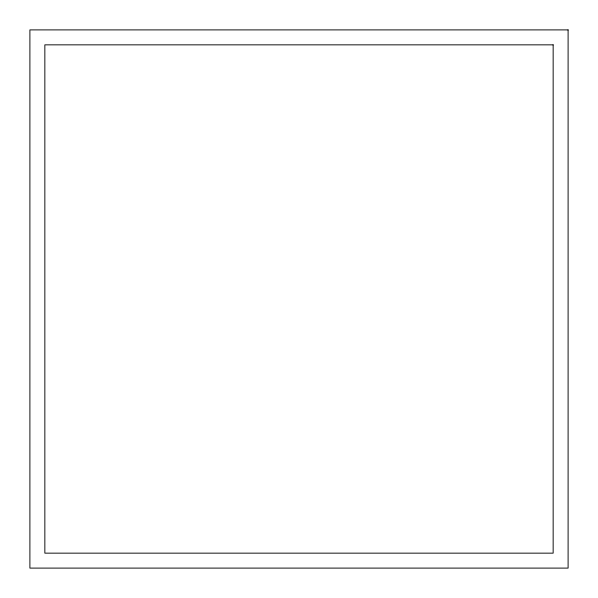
<?xml version="1.0" encoding="UTF-8"?>
<svg xmlns="http://www.w3.org/2000/svg" width="598" height="598" viewBox="0 0 598 598"><rect width="100%" height="100%" fill="white"/><g stroke="black" fill="none" stroke-linecap="round" stroke-linejoin="round"><path stroke-width="0.9" d="M568.1 29.9L29.9 29.9L29.9 568.1L568.1 568.1L568.1 29.9M553.15 44.85L44.85 44.85L44.85 553.15L553.15 553.15L553.15 44.85"/></g></svg>
